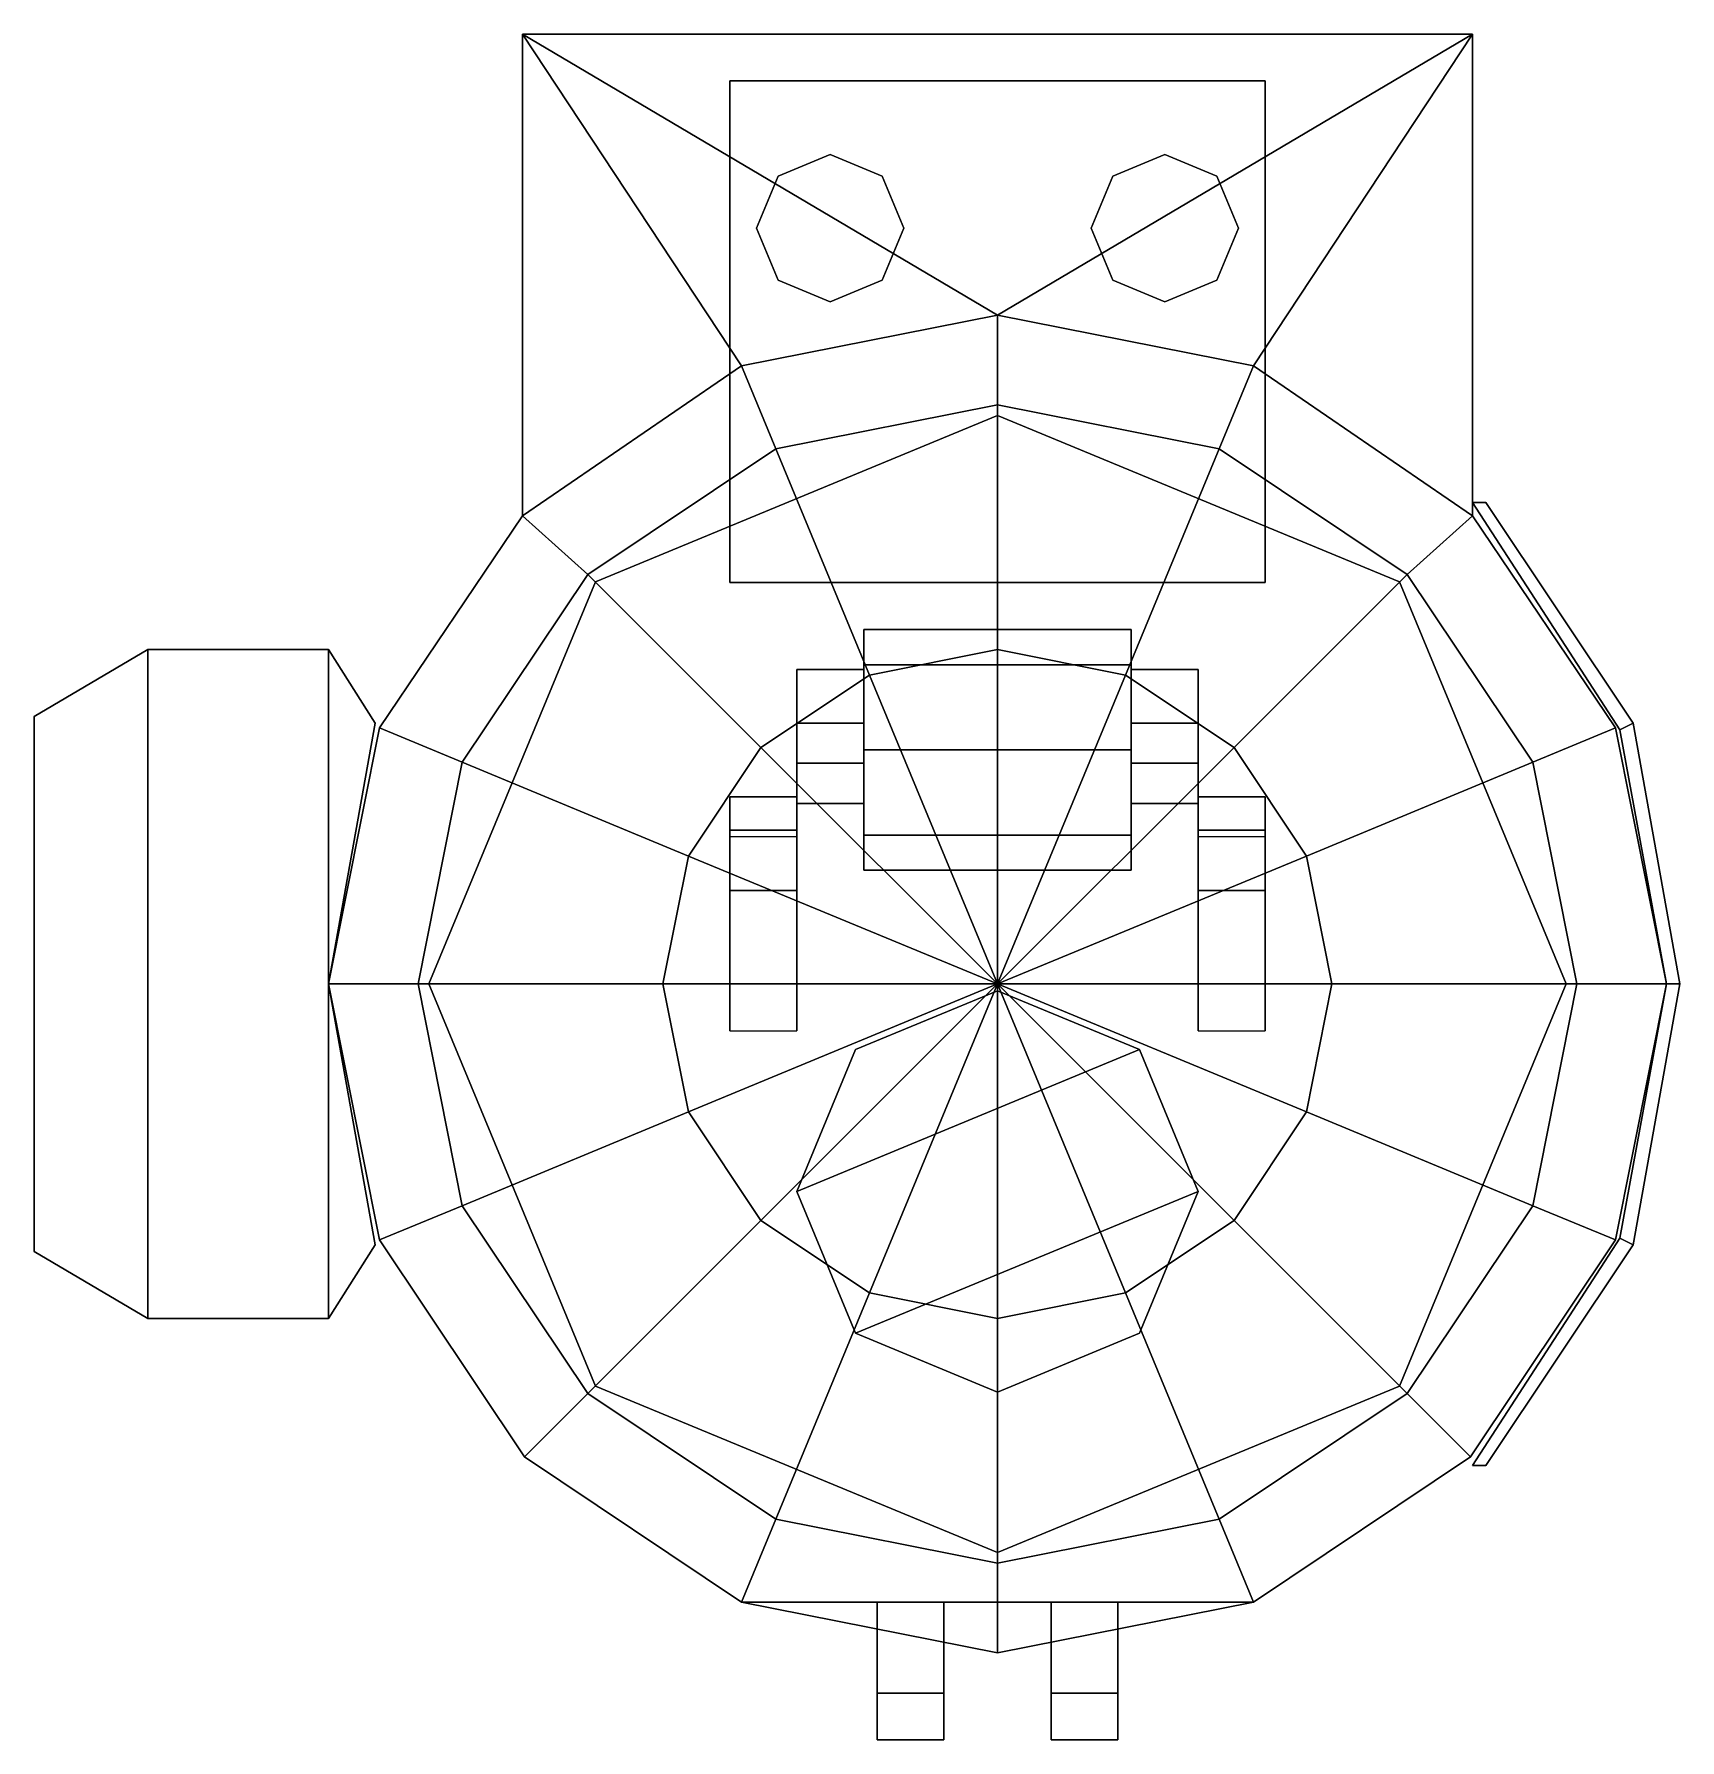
# Model space of a CAD drawing. Extents: x -1.44 to 1.02, y -1.13 to 1.42.
import ezdxf

# ---------------------------------------------------------------- set-up
doc = ezdxf.new("R2010")
doc.units = 0
doc.layers.add('CRANE_TURRET', color=2, linetype='CONTINUOUS')

msp = doc.modelspace()

# ---------------------------------------------------------------- linework, layer by layer
at = {"layer": 'CRANE_TURRET', "extrusion": (-1, 0, 0)}
msp.add_line((0, 0.35, 0.77), (0, 0.35, 0.77), dxfattribs=at)
at = {"layer": 'CRANE_TURRET'}
for points in [[(0.71, 1.42, 0.24), (0.71, 1.42, 0.2), (-0.71, 1.42, 0.2), (-0.71, 1.42, 0.24)], [(-0.71, 1.42, 0.2), (-0.71, 0.7, 0.2), (-0.71, 0.7, 0.24), (-0.71, 1.42, 0.24)], [(-0.71, 1.42, 0.24), (0, 1, 0.24), (0, 1, 0.24), (0.71, 1.42, 0.24)], [(-0.71, 1.42, 0.24), (-0.3827, 0.9239, 0.24), (-0.3827, 0.9239, 0.24), (0, 1, 0.24)], [(-0.71, 1.42, 0.24), (-0.71, 0.7, 0.24), (-0.71, 0.7, 0.24), (-0.3827, 0.9239, 0.24)], [(0, 1, 0.24), (0.3827, 0.9239, 0.24), (0.3827, 0.9239, 0.24), (0.71, 1.42, 0.24)], [(0.3827, 0.9239, 0.24), (0.71, 0.7, 0.24), (0.71, 0.7, 0.24), (0.71, 1.42, 0.24)], [(0.71, 0.7, 0.24), (0.71, 0.7, 0.2), (0.71, 1.42, 0.2), (0.71, 1.42, 0.24)], [(-0.4, 1.35, 0.67), (-0.4, 0.6, 0.67), (-0.4, 0.6, 0.84), (-0.4, 1.35, 0.84)], [(0.4, 1.35, 0.84), (0.4, 1.35, 0.67), (-0.4, 1.35, 0.67), (-0.4, 1.35, 0.84)], [(0.4, 1.35, 0.67), (0.4, 0.6, 0.67), (-0.4, 0.6, 0.67), (-0.4, 1.35, 0.67)], [(-0.4, 1.35, 0.84), (-0.4, 0.6, 0.84), (0.4, 0.6, 0.84), (0.4, 1.35, 0.84)], [(0.4, 0.6, 0.84), (0.4, 0.6, 0.67), (0.4, 1.35, 0.67), (0.4, 1.35, 0.84)], [(-0.25, 1.24, 0.24), (-0.3278, 1.2078, 0.24), (-0.3278, 1.2078, 0.67), (-0.25, 1.24, 0.67)], [(-0.1722, 1.2078, 0.24), (-0.25, 1.24, 0.24), (-0.25, 1.24, 0.67), (-0.1722, 1.2078, 0.67)], [(0.25, 1.24, 0.24), (0.1722, 1.2078, 0.24), (0.1722, 1.2078, 0.67), (0.25, 1.24, 0.67)], [(0.3278, 1.2078, 0.24), (0.25, 1.24, 0.24), (0.25, 1.24, 0.67), (0.3278, 1.2078, 0.67)], [(-0.3278, 1.2078, 0.24), (-0.36, 1.13, 0.24), (-0.36, 1.13, 0.67), (-0.3278, 1.2078, 0.67)], [(-0.14, 1.13, 0.24), (-0.1722, 1.2078, 0.24), (-0.1722, 1.2078, 0.67), (-0.14, 1.13, 0.67)], [(0.1722, 1.2078, 0.24), (0.14, 1.13, 0.24), (0.14, 1.13, 0.67), (0.1722, 1.2078, 0.67)], [(0.36, 1.13, 0.24), (0.3278, 1.2078, 0.24), (0.3278, 1.2078, 0.67), (0.36, 1.13, 0.67)], [(-0.36, 1.13, 0.24), (-0.3278, 1.0522, 0.24), (-0.3278, 1.0522, 0.67), (-0.36, 1.13, 0.67)], [(-0.1722, 1.0522, 0.24), (-0.14, 1.13, 0.24), (-0.14, 1.13, 0.67), (-0.1722, 1.0522, 0.67)], [(0.14, 1.13, 0.24), (0.1722, 1.0522, 0.24), (0.1722, 1.0522, 0.67), (0.14, 1.13, 0.67)], [(0.3278, 1.0522, 0.24), (0.36, 1.13, 0.24), (0.36, 1.13, 0.67), (0.3278, 1.0522, 0.67)], [(-0.3278, 1.0522, 0.24), (-0.25, 1.02, 0.24), (-0.25, 1.02, 0.67), (-0.3278, 1.0522, 0.67)], [(-0.25, 1.02, 0.24), (-0.1722, 1.0522, 0.24), (-0.1722, 1.0522, 0.67), (-0.25, 1.02, 0.67)], [(0.1722, 1.0522, 0.24), (0.25, 1.02, 0.24), (0.25, 1.02, 0.67), (0.1722, 1.0522, 0.67)], [(0.25, 1.02, 0.24), (0.3278, 1.0522, 0.24), (0.3278, 1.0522, 0.67), (0.25, 1.02, 0.67)], [(0, 1, 0.1), (-0.3827, 0.9239, 0.1), (-0.3827, 0.9239, 0.2), (0, 1, 0.2)], [(0, 0.866, 0.67), (0, 1, 0.62), (-0.3827, 0.9239, 0.62), (-0.3314, 0.8001, 0.67)], [(0, 1, 0.24), (-0.3827, 0.9239, 0.24), (-0.3827, 0.9239, 0.62), (0, 1, 0.62)], [(0.3827, 0.9239, 0.1), (0, 1, 0.1), (0, 1, 0.2), (0.3827, 0.9239, 0.2)], [(0.3314, 0.8001, 0.67), (0.3827, 0.9239, 0.62), (0, 1, 0.62), (0, 0.866, 0.67)], [(0.3827, 0.9239, 0.24), (0, 1, 0.24), (0, 1, 0.62), (0.3827, 0.9239, 0.62)], [(-0.3827, 0.9239, 0.1), (-0.71, 0.7, 0.1), (-0.71, 0.7, 0.2), (-0.3827, 0.9239, 0.2)], [(-0.3314, 0.8001, 0.67), (-0.3827, 0.9239, 0.62), (-0.71, 0.7, 0.62), (-0.6124, 0.6124, 0.67)], [(-0.3827, 0.9239, 0.24), (-0.71, 0.7, 0.24), (-0.71, 0.7, 0.62), (-0.3827, 0.9239, 0.62)], [(0.6124, 0.6124, 0.67), (0.71, 0.7, 0.62), (0.3827, 0.9239, 0.62), (0.3314, 0.8001, 0.67)], [(0.71, 0.7, 0.1), (0.3827, 0.9239, 0.1), (0.3827, 0.9239, 0.2), (0.71, 0.7, 0.2)], [(0.71, 0.7, 0.24), (0.3827, 0.9239, 0.24), (0.3827, 0.9239, 0.62), (0.71, 0.7, 0.62)], [(0, 0.85), (-0.601, 0.601), (-0.601, 0.601, 0.1), (0, 0.85, 0.1)], [(0, 0.5, 0.75), (0, 0.866, 0.67), (-0.3314, 0.8001, 0.67), (-0.1913, 0.4619, 0.75)], [(0.1913, 0.4619, 0.75), (0.3314, 0.8001, 0.67), (0, 0.866, 0.67), (0, 0.5, 0.75)], [(0.601, 0.601), (0, 0.85), (0, 0.85, 0.1), (0.601, 0.601, 0.1)], [(-0.1913, 0.4619, 0.75), (-0.3314, 0.8001, 0.67), (-0.6124, 0.6124, 0.67), (-0.3536, 0.3536, 0.75)], [(0.3536, 0.3536, 0.75), (0.6124, 0.6124, 0.67), (0.3314, 0.8001, 0.67), (0.1913, 0.4619, 0.75)], [(0.71, 0.72, 0.13), (0.71, 0.72, 0.57), (0.73, 0.72, 0.57), (0.73, 0.72, 0.13)], [(0.95, 0.39, 0.57), (0.73, 0.72, 0.57), (0.71, 0.72, 0.57), (0.93, 0.38, 0.57)], [(0.93, 0.38, 0.13), (0.71, 0.72, 0.13), (0.73, 0.72, 0.13), (0.95, 0.39, 0.13)], [(0.73, 0.72, 0.13), (0.73, 0.72, 0.57), (0.95, 0.39, 0.57), (0.95, 0.39, 0.13)], [(-0.71, 0.7, 0.1), (-0.9239, 0.3827, 0.1), (-0.9239, 0.3827, 0.62), (-0.71, 0.7, 0.62)], [(-0.6124, 0.6124, 0.67), (-0.71, 0.7, 0.62), (-0.9239, 0.3827, 0.62), (-0.8001, 0.3314, 0.67)], [(0.8001, 0.3314, 0.67), (0.9239, 0.3827, 0.62), (0.71, 0.7, 0.62), (0.6124, 0.6124, 0.67)], [(0.9239, 0.3827, 0.1), (0.71, 0.7, 0.1), (0.71, 0.7, 0.62), (0.9239, 0.3827, 0.62)], [(-0.3536, 0.3536, 0.75), (-0.6124, 0.6124, 0.67), (-0.8001, 0.3314, 0.67), (-0.4619, 0.1913, 0.75)], [(0.4619, 0.1913, 0.75), (0.8001, 0.3314, 0.67), (0.6124, 0.6124, 0.67), (0.3536, 0.3536, 0.75)], [(-0.601, 0.601), (-0.85, 0), (-0.85, 0, 0.1), (-0.601, 0.601, 0.1)], [(-0.4, 0.6, 0.84), (-0.4, 0.6, 0.67), (0.4, 0.6, 0.67), (0.4, 0.6, 0.84)], [(0.85, 0), (0.601, 0.601), (0.601, 0.601, 0.1), (0.85, 0, 0.1)], [(0.2, 0.4773, 1.0773), (0.2, 0.53, 0.95), (-0.2, 0.53, 0.95), (-0.2, 0.4773, 1.0773)], [(0.2, 0.53, 0.95), (0.2, 0.4773, 0.8227), (-0.2, 0.4773, 0.8227), (-0.2, 0.53, 0.95)], [(-0.2, 0.4773, 1.0773), (-0.2, 0.53, 0.95), (-0.2, 0.47, 0.95), (-0.2, 0.39, 1.03)], [(-0.2, 0.53, 0.95), (-0.2, 0.4773, 0.8227), (-0.2, 0.47, 0.8197), (-0.2, 0.47, 0.95)], [(0.2, 0.53, 0.95), (0.2, 0.4773, 1.0773), (0.2, 0.39, 1.03), (0.2, 0.47, 0.95)], [(0.2, 0.4773, 0.8227), (0.2, 0.53, 0.95), (0.2, 0.47, 0.95), (0.2, 0.47, 0.8197)], [(-1.27, 0.5, 0.24), (-1.27, 0.5, 0.2), (-1.44, 0.4, 0.2), (-1.44, 0.4, 0.24)], [(-1.27, 0.5, 0.2), (-1.27, -0.5, 0.2), (-1.44, -0.4, 0.2), (-1.44, 0.4, 0.2)], [(-1.44, 0.4, 0.24), (-1.44, -0.4, 0.24), (-1.27, -0.5, 0.24), (-1.27, 0.5, 0.24)], [(-1.27, 0.5, 0.24), (-1.27, -0.5, 0.24), (-1, -0.5, 0.24), (-1, 0.5, 0.24)], [(-1, 0.5, 0.2), (-1, -0.5, 0.2), (-1.27, -0.5, 0.2), (-1.27, 0.5, 0.2)], [(-1, 0.5, 0.24), (-1, 0.5, 0.2), (-1.27, 0.5, 0.2), (-1.27, 0.5, 0.24)], [(-1, 0.5, 0.2), (-0.93, 0.39, 0.2), (-1, 0, 0.2), (-1, 0.5, 0.2)], [(-0.93, 0.39, 0.24), (-0.93, 0.39, 0.2), (-1, 0.5, 0.2), (-1, 0.5, 0.24)], [(-1, 0.5, 0.24), (-1, 0, 0.24), (-0.93, 0.39, 0.24), (-1, 0.5, 0.24)], [(0, 0, 0.8), (0, 0.5, 0.75), (-0.1913, 0.4619, 0.75), (0, 0, 0.8)], [(0, 0, 0.8), (0.1913, 0.4619, 0.75), (0, 0.5, 0.75), (0, 0, 0.8)], [(0, 0, 0.8), (-0.1913, 0.4619, 0.75), (-0.3536, 0.3536, 0.75), (0, 0, 0.8)], [(-0.3, 0.33, 1.03), (-0.3, 0.39, 1.03), (-0.3, 0.47, 0.95), (-0.3, 0.27, 0.95)], [(-0.3, 0.27, 0.95), (-0.3, 0.47, 0.95), (-0.3, 0.47, 0.73), (-0.3, 0.27, 0.73)], [(-0.3, 0.39, 1.03), (-0.2, 0.39, 1.03), (-0.2, 0.47, 0.95), (-0.3, 0.47, 0.95)], [(-0.3, 0.47, 0.95), (-0.2, 0.47, 0.95), (-0.2, 0.47, 0.73), (-0.3, 0.47, 0.73)], [(0.2, 0.35, 1.13), (0.2, 0.4773, 1.0773), (-0.2, 0.4773, 1.0773), (-0.2, 0.35, 1.13)], [(0.2, 0.4773, 0.8227), (0.2, 0.35, 0.77), (-0.2, 0.35, 0.77), (-0.2, 0.4773, 0.8227)], [(-0.2, 0.35, 1.13), (-0.2, 0.4773, 1.0773), (-0.2, 0.39, 1.03), (-0.2, 0.33, 1.03)], [(-0.2, 0.47, 0.8197), (-0.2, 0.27, 0.8031), (-0.2, 0.27, 0.73), (-0.2, 0.47, 0.73)], [(0, 0, 0.8), (0.3536, 0.3536, 0.75), (0.1913, 0.4619, 0.75), (0, 0, 0.8)], [(0.2, 0.4773, 1.0773), (0.2, 0.35, 1.13), (0.2, 0.33, 1.03), (0.2, 0.39, 1.03)], [(0.2, 0.47, 0.95), (0.3, 0.47, 0.95), (0.3, 0.47, 0.73), (0.2, 0.47, 0.73)], [(0.2, 0.39, 1.03), (0.3, 0.39, 1.03), (0.3, 0.47, 0.95), (0.2, 0.47, 0.95)], [(0.2, 0.27, 0.8031), (0.2, 0.47, 0.8197), (0.2, 0.47, 0.73), (0.2, 0.27, 0.73)], [(0.3, 0.47, 0.95), (0.3, 0.27, 0.95), (0.3, 0.27, 0.73), (0.3, 0.47, 0.73)], [(0.3, 0.39, 1.03), (0.3, 0.33, 1.03), (0.3, 0.27, 0.95), (0.3, 0.47, 0.95)], [(-1.44, 0.4, 0.2), (-1.44, -0.4, 0.2), (-1.44, -0.4, 0.24), (-1.44, 0.4, 0.24)], [(-1, 0, 0.24), (-1, 0, 0.2), (-0.93, 0.39, 0.2), (-0.93, 0.39, 0.24)], [(-0.9239, 0.3827, 0.1), (-1, 0, 0.1), (-1, 0, 0.62), (-0.9239, 0.3827, 0.62)], [(-0.8001, 0.3314, 0.67), (-0.9239, 0.3827, 0.62), (-1, 0, 0.62), (-0.866, 0, 0.67)], [(-0.3, 0.33, 1.03), (-0.2, 0.33, 1.03), (-0.2, 0.39, 1.03), (-0.3, 0.39, 1.03)], [(0.2, 0.33, 1.03), (0.3, 0.33, 1.03), (0.3, 0.39, 1.03), (0.2, 0.39, 1.03)], [(0.866, 0, 0.67), (1, 0, 0.62), (0.9239, 0.3827, 0.62), (0.8001, 0.3314, 0.67)], [(1, 0, 0.1), (0.9239, 0.3827, 0.1), (0.9239, 0.3827, 0.62), (1, 0, 0.62)], [(1.02, 0, 0.57), (0.95, 0.39, 0.57), (0.93, 0.38, 0.57), (1, 0, 0.57)], [(1, 0, 0.13), (0.93, 0.38, 0.13), (0.95, 0.39, 0.13), (1.02, 0, 0.13)], [(0.95, 0.39, 0.13), (0.95, 0.39, 0.57), (1.02, 0, 0.57), (1.02, 0, 0.13)], [(0, 0, 0.8), (-0.3536, 0.3536, 0.75), (-0.4619, 0.1913, 0.75), (0, 0, 0.8)], [(0.2, 0.2227, 1.0773), (0.2, 0.35, 1.13), (-0.2, 0.35, 1.13), (-0.2, 0.2227, 1.0773)], [(0.2, 0.35, 0.77), (0.2, 0.2227, 0.8227), (-0.2, 0.2227, 0.8227), (-0.2, 0.35, 0.77)], [(-0.2, 0.2227, 1.0773), (-0.2, 0.35, 1.13), (-0.2, 0.33, 1.03), (-0.2, 0.27, 0.95)], [(0, 0, 0.8), (0.4619, 0.1913, 0.75), (0.3536, 0.3536, 0.75), (0, 0, 0.8)], [(0.2, 0.35, 1.13), (0.2, 0.2227, 1.0773), (0.2, 0.27, 0.95), (0.2, 0.33, 1.03)], [(-0.4619, 0.1913, 0.75), (-0.8001, 0.3314, 0.67), (-0.866, 0, 0.67), (-0.5, 0, 0.75)], [(-0.3, 0.27, 0.95), (-0.2, 0.27, 0.95), (-0.2, 0.33, 1.03), (-0.3, 0.33, 1.03)], [(0.2, 0.27, 0.95), (0.3, 0.27, 0.95), (0.3, 0.33, 1.03), (0.2, 0.33, 1.03)], [(0.5, 0, 0.75), (0.866, 0, 0.67), (0.8001, 0.3314, 0.67), (0.4619, 0.1913, 0.75)], [(-0.4, 0.23, 1.15), (-0.3, 0.23, 1.15), (-0.3, 0.28, 1.11), (-0.4, 0.28, 1.11)], [(-0.4, 0.28, 1.11), (-0.3, 0.28, 1.11), (-0.3, 0.28, 0.98), (-0.4, 0.28, 0.98)], [(-0.4, 0.28, 0.98), (-0.3, 0.28, 0.98), (-0.3, 0.22, 0.75), (-0.4, 0.22, 0.75)], [(-0.4, 0.14, 1.15), (-0.4, 0.28, 0.98), (-0.4, 0.22, 0.75), (-0.4, -0.07, 0.75)], [(-0.4, 0.23, 1.15), (-0.4, 0.28, 1.11), (-0.4, 0.28, 0.98), (-0.4, 0.14, 1.15)], [(-0.3, -0.07, 0.75), (-0.3, 0.22, 0.75), (-0.3, 0.28, 0.98), (-0.3, 0.14, 1.15)], [(-0.3, 0.23, 1.15), (-0.3, 0.14, 1.15), (-0.3, 0.28, 0.98), (-0.3, 0.28, 1.11)], [(-0.3, 0.27, 0.73), (-0.2, 0.27, 0.73), (-0.2, 0.27, 0.95), (-0.3, 0.27, 0.95)], [(-0.2, 0.2227, 0.8227), (-0.2, 0.17, 0.95), (-0.2, 0.2227, 1.0773), (-0.2, 0.27, 0.8031)], [(-0.2, 0.27, 0.8031), (-0.2, 0.2227, 1.0773), (-0.2, 0.27, 0.95), (-0.2, 0.27, 0.8031)], [(0.2, 0.27, 0.73), (0.3, 0.27, 0.73), (0.3, 0.27, 0.95), (0.2, 0.27, 0.95)], [(0.2, 0.27, 0.8031), (0.2, 0.27, 0.95), (0.2, 0.17, 0.95), (0.2, 0.2227, 0.8227)], [(0.2, 0.27, 0.95), (0.2, 0.2227, 1.0773), (0.2, 0.2227, 1.0773), (0.2, 0.17, 0.95)], [(0.3, 0.23, 1.15), (0.3, 0.28, 1.11), (0.3, 0.28, 0.98), (0.3, 0.14, 1.15)], [(0.3, 0.14, 1.15), (0.3, 0.28, 0.98), (0.3, 0.22, 0.75), (0.3, -0.07, 0.75)], [(0.3, 0.23, 1.15), (0.4, 0.23, 1.15), (0.4, 0.28, 1.11), (0.3, 0.28, 1.11)], [(0.3, 0.28, 0.98), (0.4, 0.28, 0.98), (0.4, 0.22, 0.75), (0.3, 0.22, 0.75)], [(0.3, 0.28, 1.11), (0.4, 0.28, 1.11), (0.4, 0.28, 0.98), (0.3, 0.28, 0.98)], [(0.4, 0.23, 1.15), (0.4, 0.14, 1.15), (0.4, 0.28, 0.98), (0.4, 0.28, 1.11)], [(0.4, -0.07, 0.75), (0.4, 0.22, 0.75), (0.4, 0.28, 0.98), (0.4, 0.14, 1.15)], [(-0.4, 0.14, 1.15), (-0.3, 0.14, 1.15), (-0.3, 0.23, 1.15), (-0.4, 0.23, 1.15)], [(0.3, 0.14, 1.15), (0.4, 0.14, 1.15), (0.4, 0.23, 1.15), (0.3, 0.23, 1.15)], [(0.2, 0.17, 0.95), (0.2, 0.2227, 1.0773), (-0.2, 0.2227, 1.0773), (-0.2, 0.17, 0.95)], [(0.2, 0.2227, 0.8227), (0.2, 0.17, 0.95), (-0.2, 0.17, 0.95), (-0.2, 0.2227, 0.8227)], [(0, 0, 0.8), (-0.4619, 0.1913, 0.75), (-0.5, 0, 0.75), (0, 0, 0.8)], [(0, 0, 0.8), (0.5, 0, 0.75), (0.4619, 0.1913, 0.75), (0, 0, 0.8)], [(-0.4, -0.07, 0.75), (-0.3, -0.07, 0.75), (-0.3, 0.14, 1.15), (-0.4, 0.14, 1.15)], [(0.3, -0.07, 0.75), (0.4, -0.07, 0.75), (0.4, 0.14, 1.15), (0.3, 0.14, 1.15)], [(-1, 0, 0.1), (-0.9239, -0.3827, 0.1), (-0.9239, -0.3827, 0.62), (-1, 0, 0.62)], [(-1, 0, 0.2), (-1, 0, 0.24), (-0.93, -0.39, 0.24), (-0.93, -0.39, 0.2)], [(-1, -0.5, 0.24), (-0.93, -0.39, 0.24), (-1, 0, 0.24), (-1, -0.5, 0.24)], [(-1, -0.5, 0.2), (-1, 0, 0.2), (-0.93, -0.39, 0.2), (-1, -0.5, 0.2)], [(-0.85, 0), (-0.601, -0.601), (-0.601, -0.601, 0.1), (-0.85, 0, 0.1)], [(0.601, -0.601), (0.85, 0), (0.85, 0, 0.1), (0.601, -0.601, 0.1)], [(0.9239, -0.3827, 0.1), (1, 0, 0.1), (1, 0, 0.62), (0.9239, -0.3827, 0.62)], [(1.02, 0, 0.13), (0.95, -0.39, 0.13), (0.93, -0.38, 0.13), (1, 0, 0.13)], [(1, 0, 0.57), (0.93, -0.38, 0.57), (0.95, -0.39, 0.57), (1.02, 0, 0.57)], [(0.95, -0.39, 0.57), (0.95, -0.39, 0.13), (1.02, 0, 0.13), (1.02, 0, 0.57)], [(-0.866, 0, 0.67), (-1, 0, 0.62), (-0.9239, -0.3827, 0.62), (-0.8001, -0.3314, 0.67)], [(-0.5, 0, 0.75), (-0.866, 0, 0.67), (-0.8001, -0.3314, 0.67), (-0.4619, -0.1913, 0.75)], [(0, 0, 0.8), (-0.5, 0, 0.75), (-0.4619, -0.1913, 0.75), (0, 0, 0.8)], [(0, 0, 0.8), (-0.4619, -0.1913, 0.75), (-0.3536, -0.3536, 0.75), (0, 0, 0.8)], [(0, 0, 0.8), (-0.3536, -0.3536, 0.75), (-0.1913, -0.4619, 0.75), (0, 0, 0.8)], [(0, -0.01, 0.92), (-0.2121, -0.0979, 0.92), (-0.3, -0.31, 0.92), (0.2121, -0.0979, 0.92)], [(0, -0.01, 0.799), (-0.2121, -0.0979, 0.77), (-0.2121, -0.0979, 0.92), (0, -0.01, 0.92)], [(0, 0, 0.8), (-0.1913, -0.4619, 0.75), (0, -0.5, 0.75), (0, 0, 0.8)], [(0, 0, 0.8), (0, -0.5, 0.75), (0.1913, -0.4619, 0.75), (0, 0, 0.8)], [(0, 0, 0.8), (0.1913, -0.4619, 0.75), (0.3536, -0.3536, 0.75), (0, 0, 0.8)], [(0, 0, 0.8), (0.3536, -0.3536, 0.75), (0.4619, -0.1913, 0.75), (0, 0, 0.8)], [(0, 0, 0.8), (0.4619, -0.1913, 0.75), (0.5, 0, 0.75), (0, 0, 0.8)], [(0.2121, -0.0979, 0.77), (0, -0.01, 0.799), (0, -0.01, 0.92), (0.2121, -0.0979, 0.92)], [(0.4619, -0.1913, 0.75), (0.8001, -0.3314, 0.67), (0.866, 0, 0.67), (0.5, 0, 0.75)], [(0.8001, -0.3314, 0.67), (0.9239, -0.3827, 0.62), (1, 0, 0.62), (0.866, 0, 0.67)], [(-0.2121, -0.0979, 0.77), (-0.3, -0.31, 0.75), (-0.3, -0.31, 0.92), (-0.2121, -0.0979, 0.92)], [(0.2121, -0.0979, 0.92), (-0.3, -0.31, 0.92), (-0.2121, -0.5221, 0.92), (0.3, -0.31, 0.92)], [(0.3, -0.31, 0.75), (0.2121, -0.0979, 0.77), (0.2121, -0.0979, 0.92), (0.3, -0.31, 0.92)], [(-0.4619, -0.1913, 0.75), (-0.8001, -0.3314, 0.67), (-0.6124, -0.6124, 0.67), (-0.3536, -0.3536, 0.75)], [(0.3536, -0.3536, 0.75), (0.6124, -0.6124, 0.67), (0.8001, -0.3314, 0.67), (0.4619, -0.1913, 0.75)], [(-0.8001, -0.3314, 0.67), (-0.9239, -0.3827, 0.62), (-0.7071, -0.7071, 0.62), (-0.6124, -0.6124, 0.67)], [(-0.3, -0.31, 0.75), (-0.2121, -0.5221, 0.73), (-0.2121, -0.5221, 0.92), (-0.3, -0.31, 0.92)], [(0.3, -0.31, 0.92), (-0.2121, -0.5221, 0.92), (0, -0.61, 0.92), (0.2121, -0.5221, 0.92)], [(0.2121, -0.5221, 0.73), (0.3, -0.31, 0.75), (0.3, -0.31, 0.92), (0.2121, -0.5221, 0.92)], [(0.6124, -0.6124, 0.67), (0.7071, -0.7071, 0.62), (0.9239, -0.3827, 0.62), (0.8001, -0.3314, 0.67)], [(-0.3536, -0.3536, 0.75), (-0.6124, -0.6124, 0.67), (-0.3314, -0.8001, 0.67), (-0.1913, -0.4619, 0.75)], [(0.1913, -0.4619, 0.75), (0.3314, -0.8001, 0.67), (0.6124, -0.6124, 0.67), (0.3536, -0.3536, 0.75)], [(0.93, -0.38, 0.57), (0.71, -0.72, 0.57), (0.73, -0.72, 0.57), (0.95, -0.39, 0.57)], [(0.95, -0.39, 0.13), (0.73, -0.72, 0.13), (0.71, -0.72, 0.13), (0.93, -0.38, 0.13)], [(-1.44, -0.4, 0.24), (-1.44, -0.4, 0.2), (-1.27, -0.5, 0.2), (-1.27, -0.5, 0.24)], [(-0.93, -0.39, 0.2), (-0.93, -0.39, 0.24), (-1, -0.5, 0.24), (-1, -0.5, 0.2)], [(-0.9239, -0.3827, 0.1), (-0.7071, -0.7071, 0.1), (-0.7071, -0.7071, 0.62), (-0.9239, -0.3827, 0.62)], [(0.7071, -0.7071, 0.1), (0.9239, -0.3827, 0.1), (0.9239, -0.3827, 0.62), (0.7071, -0.7071, 0.62)], [(0.73, -0.72, 0.57), (0.73, -0.72, 0.13), (0.95, -0.39, 0.13), (0.95, -0.39, 0.57)], [(-0.1913, -0.4619, 0.75), (-0.3314, -0.8001, 0.67), (0, -0.866, 0.67), (0, -0.5, 0.75)], [(0, -0.5, 0.75), (0, -0.866, 0.67), (0.3314, -0.8001, 0.67), (0.1913, -0.4619, 0.75)], [(-1.27, -0.5, 0.24), (-1.27, -0.5, 0.2), (-1, -0.5, 0.2), (-1, -0.5, 0.24)], [(-0.2121, -0.5221, 0.73), (0, -0.61, 0.726), (0, -0.61, 0.92), (-0.2121, -0.5221, 0.92)], [(0, -0.61, 0.726), (0.2121, -0.5221, 0.73), (0.2121, -0.5221, 0.92), (0, -0.61, 0.92)], [(-0.601, -0.601), (0, -0.85), (0, -0.85, 0.1), (-0.601, -0.601, 0.1)], [(0, -0.85), (0.601, -0.601), (0.601, -0.601, 0.1), (0, -0.85, 0.1)], [(-0.6124, -0.6124, 0.67), (-0.7071, -0.7071, 0.62), (-0.3827, -0.9239, 0.62), (-0.3314, -0.8001, 0.67)], [(0.3314, -0.8001, 0.67), (0.3827, -0.9239, 0.62), (0.7071, -0.7071, 0.62), (0.6124, -0.6124, 0.67)], [(-0.7071, -0.7071, 0.1), (-0.3827, -0.9239, 0.19), (-0.3827, -0.9239, 0.52), (-0.7071, -0.7071, 0.62)], [(-0.7071, -0.7071, 0.1), (-0.3827, -0.9239, 0.1), (-0.3827, -0.9239, 0.19), (-0.7071, -0.7071, 0.1)], [(-0.7071, -0.7071, 0.62), (-0.3827, -0.9239, 0.52), (-0.3827, -0.9239, 0.62), (-0.7071, -0.7071, 0.62)], [(0.3827, -0.9239, 0.19), (0.7071, -0.7071, 0.1), (0.7071, -0.7071, 0.62), (0.3827, -0.9239, 0.52)], [(0.3827, -0.9239, 0.1), (0.7071, -0.7071, 0.1), (0.7071, -0.7071, 0.1), (0.3827, -0.9239, 0.19)], [(0.3827, -0.9239, 0.52), (0.7071, -0.7071, 0.62), (0.7071, -0.7071, 0.62), (0.3827, -0.9239, 0.62)], [(0.71, -0.72, 0.57), (0.71, -0.72, 0.13), (0.73, -0.72, 0.13), (0.73, -0.72, 0.57)], [(-0.3314, -0.8001, 0.67), (-0.3827, -0.9239, 0.62), (0, -1, 0.62), (0, -0.866, 0.67)], [(0, -0.866, 0.67), (0, -1, 0.62), (0.3827, -0.9239, 0.62), (0.3314, -0.8001, 0.67)], [(-0.3827, -0.9239, 0.1), (0, -1, 0.1), (0, -1, 0.19), (-0.3827, -0.9239, 0.19)], [(-0.3827, -0.9239, 0.52), (0, -1, 0.52), (0, -1, 0.62), (-0.3827, -0.9239, 0.62)], [(-0.3827, -0.9239, 0.19), (0.3827, -0.9239, 0.19), (0.3827, -0.9239, 0.52), (-0.3827, -0.9239, 0.52)], [(0, -1, 0.19), (0, -1, 0.19), (0.3827, -0.9239, 0.19), (-0.3827, -0.9239, 0.19)], [(-0.3827, -0.9239, 0.52), (0.3827, -0.9239, 0.52), (0, -1, 0.52)], [(-0.18, -1.06, 0.45), (-0.08, -1.06, 0.45), (-0.08, -0.9239, 0.45), (-0.18, -0.9239, 0.45)], [(-0.18, -0.9239, 0.23), (-0.08, -0.9239, 0.23), (-0.08, -1.06, 0.23), (-0.18, -1.06, 0.23)], [(-0.18, -1.06, 0.23), (-0.18, -1.06, 0.45), (-0.18, -0.9239, 0.45), (-0.18, -0.9239, 0.23)], [(-0.08, -1.06, 0.45), (-0.08, -1.06, 0.23), (-0.08, -0.9239, 0.23), (-0.08, -0.9239, 0.45)], [(0, -1, 0.1), (0.3827, -0.9239, 0.1), (0.3827, -0.9239, 0.19), (0, -1, 0.19)], [(0, -1, 0.52), (0.3827, -0.9239, 0.52), (0.3827, -0.9239, 0.62), (0, -1, 0.62)], [(0.08, -1.06, 0.23), (0.08, -1.06, 0.45), (0.08, -0.9239, 0.45), (0.08, -0.9239, 0.23)], [(0.08, -0.9239, 0.23), (0.18, -0.9239, 0.23), (0.18, -1.06, 0.23), (0.08, -1.06, 0.23)], [(0.08, -1.06, 0.45), (0.18, -1.06, 0.45), (0.18, -0.9239, 0.45), (0.08, -0.9239, 0.45)], [(0.18, -1.06, 0.45), (0.18, -1.06, 0.23), (0.18, -0.9239, 0.23), (0.18, -0.9239, 0.45)], [(-0.18, -1.13, 0.4), (-0.08, -1.13, 0.4), (-0.08, -1.06, 0.45), (-0.18, -1.06, 0.45)], [(-0.18, -1.06, 0.23), (-0.08, -1.06, 0.23), (-0.08, -1.13, 0.28), (-0.18, -1.13, 0.28)], [(-0.18, -1.13, 0.28), (-0.18, -1.13, 0.4), (-0.18, -1.06, 0.45), (-0.18, -1.06, 0.23)], [(-0.08, -1.13, 0.4), (-0.08, -1.13, 0.28), (-0.08, -1.06, 0.23), (-0.08, -1.06, 0.45)], [(0.08, -1.13, 0.28), (0.08, -1.13, 0.4), (0.08, -1.06, 0.45), (0.08, -1.06, 0.23)], [(0.08, -1.06, 0.23), (0.18, -1.06, 0.23), (0.18, -1.13, 0.28), (0.08, -1.13, 0.28)], [(0.08, -1.13, 0.4), (0.18, -1.13, 0.4), (0.18, -1.06, 0.45), (0.08, -1.06, 0.45)], [(0.18, -1.13, 0.4), (0.18, -1.13, 0.28), (0.18, -1.06, 0.23), (0.18, -1.06, 0.45)], [(-0.18, -1.13, 0.28), (-0.08, -1.13, 0.28), (-0.08, -1.13, 0.4), (-0.18, -1.13, 0.4)], [(0.08, -1.13, 0.28), (0.18, -1.13, 0.28), (0.18, -1.13, 0.4), (0.08, -1.13, 0.4)]]:
    msp.add_3dface(points, dxfattribs=at)

doc.saveas('drawing.dxf')
